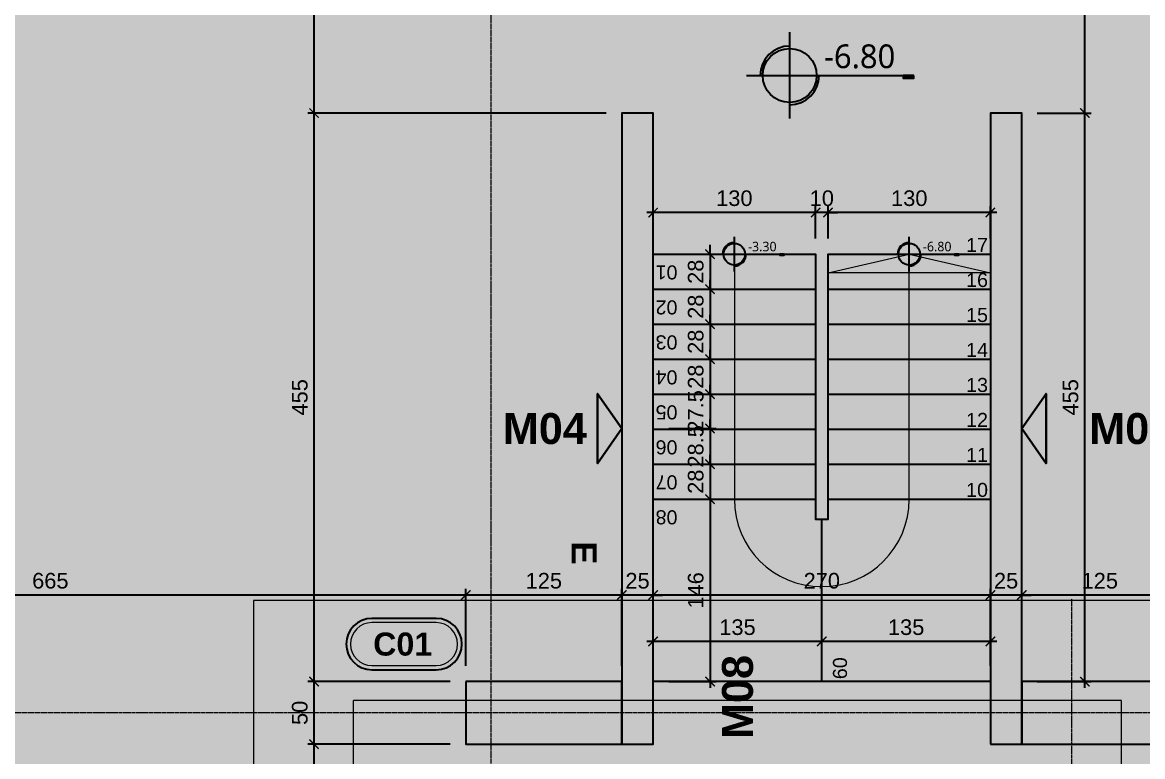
# Model space of a CAD drawing. Header units: inches. Extents: x 22 to 5410, y 6 to 6984.
# Drawn here: x 1274 to 2171, y 3078 to 3665 of the extents above; entities that cross this region are included whole.
import ezdxf
from ezdxf.enums import TextEntityAlignment as Align

# ---------------------------------------------------------------- set-up
doc = ezdxf.new("R2010")
doc.units = ezdxf.units.IN
doc.header["$MEASUREMENT"] = 0
for name, pattern in [('AXES', [2, 1.25, -0.25, 0.25, -0.25]), ('CACHE', [0.375, 0.25, -0.125]), ('CONTINU', [0])]:
    doc.linetypes.add(name, pattern=pattern)
doc.layers.add('ARCHITECTE', color=252, linetype='Continuous', lineweight=13)
doc.layers.add('BETON HACHURE', color=252, linetype='Continuous', lineweight=13)
for name, color, linetype in [('AXES', 10, 'AXES'), ('BETON CACHE', 4, 'CACHE'), ('BETON COUPE', 3, 'CONTINU'), ('BETON TRAME', 254, 'Continuous'), ('BETON VU', 2, 'Continuous'), ('CARTOUCHE @ 1', 7, 'Continuous'), ('COTE 50ème', 1, 'Continuous'), ('COUPE', 2, 'Continuous'), ('ELEVATION', 150, 'Continuous'), ('PILIER', 7, 'Continuous'), ('TEXTE', 7, 'Continuous')]:
    doc.layers.add(name, color=color, linetype=linetype)
doc.layers.add('FOND DE FOUILLE', color=7, linetype='Continuous', true_color=0xfff3e5)
doc.layers.add('TALUS TRAME 2', color=7, linetype='Continuous', true_color=0xecd8c6)
doc.styles.add('BRMNAMES', font='swisseb.ttf', dxfattribs={"height": 20})
doc.styles.add('FA_Trebuchet 2.2 mm (cursiva-b.a)', font='trebucit.ttf', dxfattribs={"height": 2.2})
doc.styles.add('RS_TEXT_1.50', font='arial.ttf', dxfattribs={"height": 12.5})
doc.styles.add('RS_TXT_50', font='arial.ttf', dxfattribs={"height": 12.5})
doc.styles.add('style7', font='arialbd.ttf', dxfattribs={"height": 20})
doc.dimstyles.new('RS_50CM_LINEAIRE', dxfattribs={"dimscale": 5, "dimtxt": 12.5, "dimasz": 1.5, "dimexe": 1, "dimexo": 2.5, "dimgap": 1, "dimtad": 1, "dimdec": 1, "dimrnd": 0.5, "dimdsep": 46, "dimtxsty": 'RS_TXT_50', "dimblk1": 'ARCHTICK', "dimblk2": 'ARCHTICK', "dimsah": 1, "dimcen": 2.5, "dimdle": 1, "dimclrt": 4, "dimadec": 0, "dimazin": 2, "dimtfac": 1, "dimtdec": 1, "dimtix": 1, "dimtmove": 2, "dimatfit": 3, "dimfxl": 1, "dimtolj": 1, "dimtzin": 0, "dimarcsym": 0})

# ---------------------------------------------------------------- blocks, each defined once
blk = doc.blocks.new('Cota de Nivel (planta)')
h = blk.add_hatch(color=256)
h.dxf.hatch_style = 1
h.paths.add_polyline_path([(2.5, 0, 0.4142136), (0, 2.5), (0, 0)])
h.paths.add_polyline_path([(-2.5, 0, 0.4142136), (0, -2.5), (0, 0)])
h = blk.add_hatch(color=256)
h.dxf.hatch_style = 1
h.paths.add_polyline_path([(10.5, 0), (10.5, -0.25), (11.5, -0.25), (11.5, 0)])
for p, q in [((0, -4), (0, 4)), ((-4, 0), (11.5, 0))]:
    blk.add_line(p, q)
blk.add_lwpolyline([(11.5, 0), (10.5, 0), (10.5, -0.25), (11.5, -0.25)], close=True)
blk.add_circle((0, 0), 2.5)
for start, end in [(90, 180), (270, 0)]:
    blk.add_arc((0, 0), 2.725, start, end)
at = {"style": 'FA_Trebuchet 2.2 mm (cursiva-b.a)', "flags": 8}
blk.add_attdef('NIVEL', text='', height=2.2, dxfattribs=at).set_placement((3.175, 1.775), align=Align.MIDDLE_LEFT)
blk = doc.blocks.new('ELEVATION _2')
blk.add_hatch(color=0).paths.add_polyline_path([(1.218, -0.851), (0, 0), (-1.218, -0.851)])
at = {"color": 0, "lineweight": 30}
blk.add_lwpolyline([(0, 0), (1.218, -0.851), (-1.218, -0.851), (0, 0)], dxfattribs=at)
at = {"color": 0, "style": 'BRMNAMES'}
blk.add_attdef('ELEVATION_TEXTE', text='', height=1.076, rotation=90, dxfattribs=at).set_placement((0, -1.251), align=Align.MIDDLE_RIGHT)
blk = doc.blocks.new('PILIER')
at = {"color": 252}
blk.add_lwpolyline([(1.563, 1.2), (-1.437, 1.2, 1), (-1.437, -1.2), (1.563, -1.2, 1), (1.563, 1.2, -1)], format="xyb", dxfattribs=at)
at = {"color": 10, "lineweight": 20}
blk.add_lwpolyline([(1.563, 1), (-1.437, 1, 1), (-1.437, -1), (1.563, -1, 1)], format="xyb", close=True, dxfattribs=at)
at = {"color": 7, "style": 'BRMNAMES'}
blk.add_attdef('PILIER_TEXTE', text='', height=1.076, dxfattribs=at).set_placement((0, 0), align=Align.MIDDLE_CENTER)
blk = doc.blocks.new('_ArchTick')
at = {"color": 0, "linetype": 'ByBlock', "const_width": 0.15}
blk.add_lwpolyline([(-0.5, -0.5), (0.5, 0.5)], dxfattribs=at)
blk = doc.blocks.new('*D483')
at = {"layer": 'COTE 50ème', "color": 0, "lineweight": -2, "transparency": 16777216}
for p, q in [((2074.21, 3150.13), (2074.21, 3211.89)), ((2199.21, 3150.13), (2199.21, 3211.89)), ((2204.21, 3206.89), (2069.21, 3206.89))]:
    blk.add_line(p, q, dxfattribs=at)
at = {"layer": 'Defpoints', "color": 0, "transparency": 16777216}
for p in [(2074.21, 3206.89), (2074.21, 3137.63), (2199.21, 3137.63)]:
    blk.add_point(p, dxfattribs=at)
at = {"layer": 'COTE 50ème', "color": 0, "lineweight": -2, "transparency": 16777216, "xscale": 7.5, "yscale": 7.5, "zscale": 7.5, "rotation": 180}
blk.add_blockref('_ArchTick', (2074.21, 3206.89), dxfattribs=at)
at = {"layer": 'COTE 50ème', "color": 0, "lineweight": -2, "transparency": 16777216, "xscale": 7.5, "yscale": 7.5, "zscale": 7.5}
blk.add_blockref('_ArchTick', (2199.21, 3206.89), dxfattribs=at)
at = {"layer": 'COTE 50ème', "color": 4, "transparency": 16777216, "insert": (2136.71, 3218.28), "char_height": 12.5, "attachment_point": 5, "style": 'RS_TXT_50'}
blk.add_mtext('\\A1;125', dxfattribs=at)
blk = doc.blocks.new('*D484')
at = {"layer": 'COTE 50ème', "color": 0, "lineweight": -2, "transparency": 16777216}
for p, q in [((2049.21, 3150.13), (2049.21, 3211.89)), ((2074.21, 3150.13), (2074.21, 3211.89)), ((2049.21, 3206.89), (2041.71, 3206.89)), ((2074.21, 3206.89), (2049.21, 3206.89)), ((2074.21, 3206.89), (2081.71, 3206.89))]:
    blk.add_line(p, q, dxfattribs=at)
at = {"layer": 'Defpoints', "color": 0, "transparency": 16777216}
for p in [(2049.21, 3206.89), (2049.21, 3137.63), (2074.21, 3137.63)]:
    blk.add_point(p, dxfattribs=at)
at = {"layer": 'COTE 50ème', "color": 0, "lineweight": -2, "transparency": 16777216, "xscale": 7.5, "yscale": 7.5, "zscale": 7.5}
blk.add_blockref('_ArchTick', (2049.21, 3206.89), dxfattribs=at)
at = {"layer": 'COTE 50ème', "color": 0, "lineweight": -2, "transparency": 16777216, "xscale": 7.5, "yscale": 7.5, "zscale": 7.5, "rotation": 180}
blk.add_blockref('_ArchTick', (2074.21, 3206.89), dxfattribs=at)
at = {"layer": 'COTE 50ème', "color": 4, "transparency": 16777216, "insert": (2061.71, 3218.28), "char_height": 12.5, "attachment_point": 5, "style": 'RS_TXT_50'}
blk.add_mtext('\\A1;25', dxfattribs=at)
blk = doc.blocks.new('*D485')
at = {"layer": 'COTE 50ème', "color": 0, "lineweight": -2, "transparency": 16777216}
for p, q in [((1779.21, 3150.13), (1779.21, 3211.89)), ((2049.21, 3150.13), (2049.21, 3211.89)), ((2054.21, 3206.89), (1774.21, 3206.89))]:
    blk.add_line(p, q, dxfattribs=at)
at = {"layer": 'Defpoints', "color": 0, "transparency": 16777216}
for p in [(1779.21, 3206.89), (1779.21, 3137.63), (2049.21, 3137.63)]:
    blk.add_point(p, dxfattribs=at)
at = {"layer": 'COTE 50ème', "color": 0, "lineweight": -2, "transparency": 16777216, "xscale": 7.5, "yscale": 7.5, "zscale": 7.5, "rotation": 180}
blk.add_blockref('_ArchTick', (1779.21, 3206.89), dxfattribs=at)
at = {"layer": 'COTE 50ème', "color": 0, "lineweight": -2, "transparency": 16777216, "xscale": 7.5, "yscale": 7.5, "zscale": 7.5}
blk.add_blockref('_ArchTick', (2049.21, 3206.89), dxfattribs=at)
at = {"layer": 'COTE 50ème', "color": 4, "transparency": 16777216, "insert": (1914.21, 3218.28), "char_height": 12.5, "attachment_point": 5, "style": 'RS_TXT_50'}
blk.add_mtext('\\A1;270', dxfattribs=at)
blk = doc.blocks.new('*D486')
at = {"layer": 'COTE 50ème', "color": 0, "lineweight": -2, "transparency": 16777216}
for p, q in [((1754.21, 3150.13), (1754.21, 3211.89)), ((1779.21, 3150.13), (1779.21, 3211.89)), ((1754.21, 3206.89), (1746.71, 3206.89)), ((1779.21, 3206.89), (1754.21, 3206.89)), ((1779.21, 3206.89), (1786.71, 3206.89))]:
    blk.add_line(p, q, dxfattribs=at)
at = {"layer": 'Defpoints', "color": 0, "transparency": 16777216}
for p in [(1754.21, 3206.89), (1754.21, 3137.63), (1779.21, 3137.63)]:
    blk.add_point(p, dxfattribs=at)
at = {"layer": 'COTE 50ème', "color": 0, "lineweight": -2, "transparency": 16777216, "xscale": 7.5, "yscale": 7.5, "zscale": 7.5}
blk.add_blockref('_ArchTick', (1754.21, 3206.89), dxfattribs=at)
at = {"layer": 'COTE 50ème', "color": 0, "lineweight": -2, "transparency": 16777216, "xscale": 7.5, "yscale": 7.5, "zscale": 7.5, "rotation": 180}
blk.add_blockref('_ArchTick', (1779.21, 3206.89), dxfattribs=at)
at = {"layer": 'COTE 50ème', "color": 4, "transparency": 16777216, "insert": (1766.71, 3218.28), "char_height": 12.5, "attachment_point": 5, "style": 'RS_TXT_50'}
blk.add_mtext('\\A1;25', dxfattribs=at)
blk = doc.blocks.new('*D487')
at = {"layer": 'COTE 50ème', "color": 0, "lineweight": -2, "transparency": 16777216}
for p, q in [((1629.21, 3150.13), (1629.21, 3211.89)), ((1754.21, 3150.13), (1754.21, 3211.89)), ((1759.21, 3206.89), (1624.21, 3206.89))]:
    blk.add_line(p, q, dxfattribs=at)
at = {"layer": 'Defpoints', "color": 0, "transparency": 16777216}
for p in [(1629.21, 3206.89), (1629.21, 3137.63), (1754.21, 3137.63)]:
    blk.add_point(p, dxfattribs=at)
at = {"layer": 'COTE 50ème', "color": 0, "lineweight": -2, "transparency": 16777216, "xscale": 7.5, "yscale": 7.5, "zscale": 7.5, "rotation": 180}
blk.add_blockref('_ArchTick', (1629.21, 3206.89), dxfattribs=at)
at = {"layer": 'COTE 50ème', "color": 0, "lineweight": -2, "transparency": 16777216, "xscale": 7.5, "yscale": 7.5, "zscale": 7.5}
blk.add_blockref('_ArchTick', (1754.21, 3206.89), dxfattribs=at)
at = {"layer": 'COTE 50ème', "color": 4, "transparency": 16777216, "insert": (1691.71, 3218.28), "char_height": 12.5, "attachment_point": 5, "style": 'RS_TXT_50'}
blk.add_mtext('\\A1;125', dxfattribs=at)
blk = doc.blocks.new('*D488')
at = {"layer": 'COTE 50ème', "color": 0, "lineweight": -2, "transparency": 16777216}
for p, q in [((964.21, 3150.13), (964.21, 3211.89)), ((1629.21, 3150.13), (1629.21, 3211.89)), ((1634.21, 3206.89), (959.21, 3206.89))]:
    blk.add_line(p, q, dxfattribs=at)
at = {"layer": 'Defpoints', "color": 0, "transparency": 16777216}
for p in [(964.21, 3206.89), (964.21, 3137.63), (1629.21, 3137.63)]:
    blk.add_point(p, dxfattribs=at)
at = {"layer": 'COTE 50ème', "color": 0, "lineweight": -2, "transparency": 16777216, "xscale": 7.5, "yscale": 7.5, "zscale": 7.5, "rotation": 180}
blk.add_blockref('_ArchTick', (964.21, 3206.89), dxfattribs=at)
at = {"layer": 'COTE 50ème', "color": 0, "lineweight": -2, "transparency": 16777216, "xscale": 7.5, "yscale": 7.5, "zscale": 7.5}
blk.add_blockref('_ArchTick', (1629.21, 3206.89), dxfattribs=at)
at = {"layer": 'COTE 50ème', "color": 4, "transparency": 16777216, "insert": (1296.71, 3218.28), "char_height": 12.5, "attachment_point": 5, "style": 'RS_TXT_50'}
blk.add_mtext('\\A1;665', dxfattribs=at)
blk = doc.blocks.new('*D768')
at = {"layer": 'COTE 50ème', "color": 0, "lineweight": -2, "transparency": 16777216}
for p, q in [((1616.71, 3087.63), (1502.77, 3087.63)), ((1507.77, 3032.63), (1507.77, 3092.63)), ((1611.71, 3037.63), (1502.77, 3037.63))]:
    blk.add_line(p, q, dxfattribs=at)
at = {"layer": 'Defpoints', "color": 0, "transparency": 16777216}
for p in [(1507.77, 3087.63), (1629.21, 3087.63), (1624.21, 3037.63)]:
    blk.add_point(p, dxfattribs=at)
at = {"layer": 'COTE 50ème', "color": 0, "lineweight": -2, "transparency": 16777216, "xscale": 7.5, "yscale": 7.5, "zscale": 7.5}
for p, rotation in [((1507.77, 3087.63), 90), ((1507.77, 3037.63), 270)]:
    blk.add_blockref('_ArchTick', p, dxfattribs=dict(at, rotation=rotation))
at = {"layer": 'COTE 50ème', "color": 4, "transparency": 16777216, "insert": (1496.39, 3062.63), "char_height": 12.5, "attachment_point": 5, "rotation": 90, "style": 'RS_TXT_50'}
blk.add_mtext('\\A1;50', dxfattribs=at)
blk = doc.blocks.new('*D769')
at = {"layer": 'COTE 50ème', "color": 0, "lineweight": -2, "transparency": 16777216}
for p, q in [((1507.77, 3082.63), (1507.77, 3142.63)), ((1616.71, 3137.63), (1502.77, 3137.63)), ((1616.71, 3087.63), (1502.77, 3087.63))]:
    blk.add_line(p, q, dxfattribs=at)
at = {"layer": 'Defpoints', "color": 0, "transparency": 16777216}
for p in [(1507.77, 3137.63), (1629.21, 3137.63), (1629.21, 3087.63)]:
    blk.add_point(p, dxfattribs=at)
at = {"layer": 'COTE 50ème', "color": 0, "lineweight": -2, "transparency": 16777216, "xscale": 7.5, "yscale": 7.5, "zscale": 7.5}
for p, rotation in [((1507.77, 3137.63), 90), ((1507.77, 3087.63), 270)]:
    blk.add_blockref('_ArchTick', p, dxfattribs=dict(at, rotation=rotation))
at = {"layer": 'COTE 50ème', "color": 4, "transparency": 16777216, "insert": (1496.39, 3112.63), "char_height": 12.5, "attachment_point": 5, "rotation": 90, "style": 'RS_TXT_50'}
blk.add_mtext('\\A1;50', dxfattribs=at)
blk = doc.blocks.new('*D770')
at = {"layer": 'COTE 50ème', "color": 0, "lineweight": -2, "transparency": 16777216}
for p, q in [((1507.77, 3132.63), (1507.77, 3597.63)), ((1741.71, 3592.63), (1502.77, 3592.63)), ((1616.71, 3137.63), (1502.77, 3137.63))]:
    blk.add_line(p, q, dxfattribs=at)
at = {"layer": 'Defpoints', "color": 0, "transparency": 16777216}
for p in [(1507.77, 3592.63), (1754.21, 3592.63), (1629.21, 3137.63)]:
    blk.add_point(p, dxfattribs=at)
at = {"layer": 'COTE 50ème', "color": 0, "lineweight": -2, "transparency": 16777216, "xscale": 7.5, "yscale": 7.5, "zscale": 7.5}
for p, rotation in [((1507.77, 3592.63), 90), ((1507.77, 3137.63), 270)]:
    blk.add_blockref('_ArchTick', p, dxfattribs=dict(at, rotation=rotation))
at = {"layer": 'COTE 50ème', "color": 4, "transparency": 16777216, "insert": (1496.42, 3365.13), "char_height": 12.5, "attachment_point": 5, "rotation": 90, "style": 'RS_TXT_50'}
blk.add_mtext('\\A1;455', dxfattribs=at)
blk = doc.blocks.new('*D771')
at = {"layer": 'COTE 50ème', "color": 0, "lineweight": -2, "transparency": 16777216}
for p, q in [((1507.77, 3587.63), (1507.77, 3832.63)), ((1636.71, 3827.63), (1502.77, 3827.63)), ((1741.71, 3592.63), (1502.77, 3592.63))]:
    blk.add_line(p, q, dxfattribs=at)
at = {"layer": 'Defpoints', "color": 0, "transparency": 16777216}
for p in [(1507.77, 3827.63), (1649.21, 3827.63), (1754.21, 3592.63)]:
    blk.add_point(p, dxfattribs=at)
at = {"layer": 'COTE 50ème', "color": 0, "lineweight": -2, "transparency": 16777216, "xscale": 7.5, "yscale": 7.5, "zscale": 7.5}
for p, rotation in [((1507.77, 3827.63), 90), ((1507.77, 3592.63), 270)]:
    blk.add_blockref('_ArchTick', p, dxfattribs=dict(at, rotation=rotation))
at = {"layer": 'COTE 50ème', "color": 4, "transparency": 16777216, "insert": (1496.39, 3710.13), "char_height": 12.5, "attachment_point": 5, "rotation": 90, "style": 'RS_TXT_50'}
blk.add_mtext('\\A1;235', dxfattribs=at)
blk = doc.blocks.new('*D823')
at = {"layer": 'COTE 50ème', "color": 0, "lineweight": -2, "transparency": 16777216}
for p, q in [((2124.68, 3132.63), (2124.68, 3597.63)), ((2086.71, 3592.63), (2129.68, 3592.63)), ((2086.71, 3137.63), (2129.68, 3137.63))]:
    blk.add_line(p, q, dxfattribs=at)
at = {"layer": 'Defpoints', "color": 0, "transparency": 16777216}
for p in [(2074.21, 3592.63), (2124.68, 3592.63), (2074.21, 3137.63)]:
    blk.add_point(p, dxfattribs=at)
at = {"layer": 'COTE 50ème', "color": 0, "lineweight": -2, "transparency": 16777216, "xscale": 7.5, "yscale": 7.5, "zscale": 7.5}
for p, rotation in [((2124.68, 3592.63), 90), ((2124.68, 3137.63), 270)]:
    blk.add_blockref('_ArchTick', p, dxfattribs=dict(at, rotation=rotation))
at = {"layer": 'COTE 50ème', "color": 4, "transparency": 16777216, "insert": (2113.32, 3365.13), "char_height": 12.5, "attachment_point": 5, "rotation": 90, "style": 'RS_TXT_50'}
blk.add_mtext('\\A1;455', dxfattribs=at)
blk = doc.blocks.new('*D824')
at = {"layer": 'COTE 50ème', "color": 0, "lineweight": -2, "transparency": 16777216}
for p, q in [((2124.68, 3587.63), (2124.68, 3832.63)), ((2131.71, 3827.63), (2119.68, 3827.63)), ((2086.71, 3592.63), (2129.68, 3592.63))]:
    blk.add_line(p, q, dxfattribs=at)
at = {"layer": 'Defpoints', "color": 0, "transparency": 16777216}
for p in [(2124.68, 3827.63), (2144.21, 3827.63), (2074.21, 3592.63)]:
    blk.add_point(p, dxfattribs=at)
at = {"layer": 'COTE 50ème', "color": 0, "lineweight": -2, "transparency": 16777216, "xscale": 7.5, "yscale": 7.5, "zscale": 7.5}
for p, rotation in [((2124.68, 3827.63), 90), ((2124.68, 3592.63), 270)]:
    blk.add_blockref('_ArchTick', p, dxfattribs=dict(at, rotation=rotation))
at = {"layer": 'COTE 50ème', "color": 4, "transparency": 16777216, "insert": (2113.29, 3710.13), "char_height": 12.5, "attachment_point": 5, "rotation": 90, "style": 'RS_TXT_50'}
blk.add_mtext('\\A1;235', dxfattribs=at)
blk = doc.blocks.new('*D840')
at = {"layer": 'COTE 50ème', "color": 0, "lineweight": -2, "transparency": 16777216}
for p, q in [((1919.21, 3492.13), (1919.21, 3518.01)), ((2049.21, 3492.13), (2049.21, 3518.01)), ((2054.21, 3513.01), (1914.21, 3513.01))]:
    blk.add_line(p, q, dxfattribs=at)
at = {"layer": 'Defpoints', "color": 0, "transparency": 16777216}
for p in [(1919.21, 3513.01), (1919.21, 3479.63), (2049.21, 3479.63)]:
    blk.add_point(p, dxfattribs=at)
at = {"layer": 'COTE 50ème', "color": 0, "lineweight": -2, "transparency": 16777216, "xscale": 7.5, "yscale": 7.5, "zscale": 7.5, "rotation": 180}
blk.add_blockref('_ArchTick', (1919.21, 3513.01), dxfattribs=at)
at = {"layer": 'COTE 50ème', "color": 0, "lineweight": -2, "transparency": 16777216, "xscale": 7.5, "yscale": 7.5, "zscale": 7.5}
blk.add_blockref('_ArchTick', (2049.21, 3513.01), dxfattribs=at)
at = {"layer": 'COTE 50ème', "color": 4, "transparency": 16777216, "insert": (1984.21, 3524.4), "char_height": 12.5, "attachment_point": 5, "style": 'RS_TXT_50'}
blk.add_mtext('\\A1;130', dxfattribs=at)
blk = doc.blocks.new('*D841')
at = {"layer": 'COTE 50ème', "color": 0, "lineweight": -2, "transparency": 16777216}
for p, q in [((1909.21, 3492.13), (1909.21, 3518.01)), ((1919.21, 3492.13), (1919.21, 3518.01)), ((1909.21, 3513.01), (1901.71, 3513.01)), ((1919.21, 3513.01), (1909.21, 3513.01)), ((1919.21, 3513.01), (1926.71, 3513.01))]:
    blk.add_line(p, q, dxfattribs=at)
at = {"layer": 'Defpoints', "color": 0, "transparency": 16777216}
for p in [(1909.21, 3513.01), (1909.21, 3479.63), (1919.21, 3479.63)]:
    blk.add_point(p, dxfattribs=at)
at = {"layer": 'COTE 50ème', "color": 0, "lineweight": -2, "transparency": 16777216, "xscale": 7.5, "yscale": 7.5, "zscale": 7.5}
blk.add_blockref('_ArchTick', (1909.21, 3513.01), dxfattribs=at)
at = {"layer": 'COTE 50ème', "color": 0, "lineweight": -2, "transparency": 16777216, "xscale": 7.5, "yscale": 7.5, "zscale": 7.5, "rotation": 180}
blk.add_blockref('_ArchTick', (1919.21, 3513.01), dxfattribs=at)
at = {"layer": 'COTE 50ème', "color": 4, "transparency": 16777216, "insert": (1914.21, 3524.39), "char_height": 12.5, "attachment_point": 5, "style": 'RS_TXT_50'}
blk.add_mtext('\\A1;10', dxfattribs=at)
blk = doc.blocks.new('*D842')
at = {"layer": 'COTE 50ème', "color": 0, "lineweight": -2, "transparency": 16777216}
for p, q in [((1779.21, 3492.13), (1779.21, 3518.01)), ((1909.21, 3492.13), (1909.21, 3518.01)), ((1914.21, 3513.01), (1774.21, 3513.01))]:
    blk.add_line(p, q, dxfattribs=at)
at = {"layer": 'Defpoints', "color": 0, "transparency": 16777216}
for p in [(1779.21, 3513.01), (1779.21, 3479.63), (1909.21, 3479.63)]:
    blk.add_point(p, dxfattribs=at)
at = {"layer": 'COTE 50ème', "color": 0, "lineweight": -2, "transparency": 16777216, "xscale": 7.5, "yscale": 7.5, "zscale": 7.5, "rotation": 180}
blk.add_blockref('_ArchTick', (1779.21, 3513.01), dxfattribs=at)
at = {"layer": 'COTE 50ème', "color": 0, "lineweight": -2, "transparency": 16777216, "xscale": 7.5, "yscale": 7.5, "zscale": 7.5}
blk.add_blockref('_ArchTick', (1909.21, 3513.01), dxfattribs=at)
at = {"layer": 'COTE 50ème', "color": 4, "transparency": 16777216, "insert": (1844.21, 3524.4), "char_height": 12.5, "attachment_point": 5, "style": 'RS_TXT_50'}
blk.add_mtext('\\A1;130', dxfattribs=at)
blk = doc.blocks.new('*D845')
at = {"layer": 'COTE 50ème', "color": 0, "lineweight": -2, "transparency": 16777216}
for p, q in [((1914.21, 3150.13), (1914.21, 3174.74)), ((2049.21, 3150.13), (2049.21, 3174.74)), ((2054.21, 3169.74), (1909.21, 3169.74))]:
    blk.add_line(p, q, dxfattribs=at)
at = {"layer": 'Defpoints', "color": 0, "transparency": 16777216}
for p in [(1914.21, 3169.74), (1914.21, 3137.63), (2049.21, 3137.63)]:
    blk.add_point(p, dxfattribs=at)
at = {"layer": 'COTE 50ème', "color": 0, "lineweight": -2, "transparency": 16777216, "xscale": 7.5, "yscale": 7.5, "zscale": 7.5, "rotation": 180}
blk.add_blockref('_ArchTick', (1914.21, 3169.74), dxfattribs=at)
at = {"layer": 'COTE 50ème', "color": 0, "lineweight": -2, "transparency": 16777216, "xscale": 7.5, "yscale": 7.5, "zscale": 7.5}
blk.add_blockref('_ArchTick', (2049.21, 3169.74), dxfattribs=at)
at = {"layer": 'COTE 50ème', "color": 4, "transparency": 16777216, "insert": (1981.71, 3181.12), "char_height": 12.5, "attachment_point": 5, "style": 'RS_TXT_50'}
blk.add_mtext('\\A1;135', dxfattribs=at)
blk = doc.blocks.new('*D846')
at = {"layer": 'COTE 50ème', "color": 0, "lineweight": -2, "transparency": 16777216}
for p, q in [((1779.21, 3150.13), (1779.21, 3174.74)), ((1914.21, 3150.13), (1914.21, 3174.74)), ((1919.21, 3169.74), (1774.21, 3169.74))]:
    blk.add_line(p, q, dxfattribs=at)
at = {"layer": 'Defpoints', "color": 0, "transparency": 16777216}
for p in [(1779.21, 3169.74), (1779.21, 3137.63), (1914.21, 3137.63)]:
    blk.add_point(p, dxfattribs=at)
at = {"layer": 'COTE 50ème', "color": 0, "lineweight": -2, "transparency": 16777216, "xscale": 7.5, "yscale": 7.5, "zscale": 7.5, "rotation": 180}
blk.add_blockref('_ArchTick', (1779.21, 3169.74), dxfattribs=at)
at = {"layer": 'COTE 50ème', "color": 0, "lineweight": -2, "transparency": 16777216, "xscale": 7.5, "yscale": 7.5, "zscale": 7.5}
blk.add_blockref('_ArchTick', (1914.21, 3169.74), dxfattribs=at)
at = {"layer": 'COTE 50ème', "color": 4, "transparency": 16777216, "insert": (1846.71, 3181.12), "char_height": 12.5, "attachment_point": 5, "style": 'RS_TXT_50'}
blk.add_mtext('\\A1;135', dxfattribs=at)
blk = doc.blocks.new('*D847')
at = {"layer": 'COTE 50ème', "color": 0, "lineweight": -2, "transparency": 16777216}
for p, q in [((1791.71, 3479.63), (1829.73, 3479.63)), ((1824.73, 3479.63), (1824.73, 3487.13)), ((1824.73, 3479.63), (1824.73, 3451.63)), ((1791.71, 3451.63), (1829.73, 3451.63)), ((1824.73, 3451.63), (1824.73, 3444.13))]:
    blk.add_line(p, q, dxfattribs=at)
at = {"layer": 'Defpoints', "color": 0, "transparency": 16777216}
for p in [(1779.21, 3479.63), (1779.21, 3451.63), (1824.73, 3451.63)]:
    blk.add_point(p, dxfattribs=at)
at = {"layer": 'COTE 50ème', "color": 0, "lineweight": -2, "transparency": 16777216, "xscale": 7.5, "yscale": 7.5, "zscale": 7.5}
for p, rotation in [((1824.73, 3479.63), 270), ((1824.73, 3451.63), 90)]:
    blk.add_blockref('_ArchTick', p, dxfattribs=dict(at, rotation=rotation))
at = {"layer": 'COTE 50ème', "color": 4, "transparency": 16777216, "insert": (1813.34, 3465.63), "char_height": 12.5, "attachment_point": 5, "rotation": 90, "style": 'RS_TXT_50'}
blk.add_mtext('\\A1;28', dxfattribs=at)
blk = doc.blocks.new('*D848')
at = {"layer": 'COTE 50ème', "color": 0, "lineweight": -2, "transparency": 16777216}
for p, q in [((1824.73, 3451.63), (1824.73, 3459.13)), ((1791.71, 3451.63), (1829.73, 3451.63)), ((1824.73, 3451.63), (1824.73, 3423.63)), ((1791.71, 3423.63), (1829.73, 3423.63)), ((1824.73, 3423.63), (1824.73, 3416.13))]:
    blk.add_line(p, q, dxfattribs=at)
at = {"layer": 'Defpoints', "color": 0, "transparency": 16777216}
for p in [(1779.21, 3451.63), (1779.21, 3423.63), (1824.73, 3423.63)]:
    blk.add_point(p, dxfattribs=at)
at = {"layer": 'COTE 50ème', "color": 0, "lineweight": -2, "transparency": 16777216, "xscale": 7.5, "yscale": 7.5, "zscale": 7.5}
for p, rotation in [((1824.73, 3451.63), 270), ((1824.73, 3423.63), 90)]:
    blk.add_blockref('_ArchTick', p, dxfattribs=dict(at, rotation=rotation))
at = {"layer": 'COTE 50ème', "color": 4, "transparency": 16777216, "insert": (1813.34, 3437.63), "char_height": 12.5, "attachment_point": 5, "rotation": 90, "style": 'RS_TXT_50'}
blk.add_mtext('\\A1;28', dxfattribs=at)
blk = doc.blocks.new('*D849')
at = {"layer": 'COTE 50ème', "color": 0, "lineweight": -2, "transparency": 16777216}
for p, q in [((1824.73, 3423.63), (1824.73, 3431.13)), ((1791.71, 3423.63), (1829.73, 3423.63)), ((1824.73, 3423.63), (1824.73, 3395.63)), ((1791.71, 3395.63), (1829.73, 3395.63)), ((1824.73, 3395.63), (1824.73, 3388.13))]:
    blk.add_line(p, q, dxfattribs=at)
at = {"layer": 'Defpoints', "color": 0, "transparency": 16777216}
for p in [(1779.21, 3423.63), (1779.21, 3395.63), (1824.73, 3395.63)]:
    blk.add_point(p, dxfattribs=at)
at = {"layer": 'COTE 50ème', "color": 0, "lineweight": -2, "transparency": 16777216, "xscale": 7.5, "yscale": 7.5, "zscale": 7.5}
for p, rotation in [((1824.73, 3423.63), 270), ((1824.73, 3395.63), 90)]:
    blk.add_blockref('_ArchTick', p, dxfattribs=dict(at, rotation=rotation))
at = {"layer": 'COTE 50ème', "color": 4, "transparency": 16777216, "insert": (1813.34, 3409.63), "char_height": 12.5, "attachment_point": 5, "rotation": 90, "style": 'RS_TXT_50'}
blk.add_mtext('\\A1;28', dxfattribs=at)
blk = doc.blocks.new('*D850')
at = {"layer": 'COTE 50ème', "color": 0, "lineweight": -2, "transparency": 16777216}
for p, q in [((1824.73, 3395.63), (1824.73, 3403.13)), ((1791.71, 3395.63), (1829.73, 3395.63)), ((1824.73, 3395.63), (1824.73, 3367.63)), ((1791.71, 3367.63), (1829.73, 3367.63)), ((1824.73, 3367.63), (1824.73, 3360.13))]:
    blk.add_line(p, q, dxfattribs=at)
at = {"layer": 'Defpoints', "color": 0, "transparency": 16777216}
for p in [(1779.21, 3395.63), (1779.21, 3367.63), (1824.73, 3367.63)]:
    blk.add_point(p, dxfattribs=at)
at = {"layer": 'COTE 50ème', "color": 0, "lineweight": -2, "transparency": 16777216, "xscale": 7.5, "yscale": 7.5, "zscale": 7.5}
for p, rotation in [((1824.73, 3395.63), 270), ((1824.73, 3367.63), 90)]:
    blk.add_blockref('_ArchTick', p, dxfattribs=dict(at, rotation=rotation))
at = {"layer": 'COTE 50ème', "color": 4, "transparency": 16777216, "insert": (1813.34, 3381.63), "char_height": 12.5, "attachment_point": 5, "rotation": 90, "style": 'RS_TXT_50'}
blk.add_mtext('\\A1;28', dxfattribs=at)
blk = doc.blocks.new('*D851')
at = {"layer": 'COTE 50ème', "color": 0, "lineweight": -2, "transparency": 16777216}
for p, q in [((1824.73, 3367.63), (1824.73, 3375.13)), ((1791.71, 3367.63), (1829.73, 3367.63)), ((1824.73, 3367.63), (1824.73, 3340.13)), ((1791.71, 3340.13), (1829.73, 3340.13)), ((1824.73, 3340.13), (1824.73, 3332.63))]:
    blk.add_line(p, q, dxfattribs=at)
at = {"layer": 'Defpoints', "color": 0, "transparency": 16777216}
for p in [(1779.21, 3367.63), (1779.21, 3340.13), (1824.73, 3340.13)]:
    blk.add_point(p, dxfattribs=at)
at = {"layer": 'COTE 50ème', "color": 0, "lineweight": -2, "transparency": 16777216, "xscale": 7.5, "yscale": 7.5, "zscale": 7.5}
for p, rotation in [((1824.73, 3367.63), 270), ((1824.73, 3340.13), 90)]:
    blk.add_blockref('_ArchTick', p, dxfattribs=dict(at, rotation=rotation))
at = {"layer": 'COTE 50ème', "color": 4, "transparency": 16777216, "insert": (1813.34, 3353.88), "char_height": 12.5, "attachment_point": 5, "rotation": 90, "style": 'RS_TXT_50'}
blk.add_mtext('\\A1;27.5', dxfattribs=at)
blk = doc.blocks.new('*D852')
at = {"layer": 'COTE 50ème', "color": 0, "lineweight": -2, "transparency": 16777216}
for p, q in [((1824.73, 3340.13), (1824.73, 3347.63)), ((1791.71, 3340.13), (1829.73, 3340.13)), ((1824.73, 3340.13), (1824.73, 3311.63)), ((1791.71, 3311.63), (1829.73, 3311.63)), ((1824.73, 3311.63), (1824.73, 3304.13))]:
    blk.add_line(p, q, dxfattribs=at)
at = {"layer": 'Defpoints', "color": 0, "transparency": 16777216}
for p in [(1779.21, 3340.13), (1779.21, 3311.63), (1824.73, 3311.63)]:
    blk.add_point(p, dxfattribs=at)
at = {"layer": 'COTE 50ème', "color": 0, "lineweight": -2, "transparency": 16777216, "xscale": 7.5, "yscale": 7.5, "zscale": 7.5}
for p, rotation in [((1824.73, 3340.13), 270), ((1824.73, 3311.63), 90)]:
    blk.add_blockref('_ArchTick', p, dxfattribs=dict(at, rotation=rotation))
at = {"layer": 'COTE 50ème', "color": 4, "transparency": 16777216, "insert": (1813.34, 3325.88), "char_height": 12.5, "attachment_point": 5, "rotation": 90, "style": 'RS_TXT_50'}
blk.add_mtext('\\A1;28.5', dxfattribs=at)
blk = doc.blocks.new('*D853')
at = {"layer": 'COTE 50ème', "color": 0, "lineweight": -2, "transparency": 16777216}
for p, q in [((1824.73, 3311.63), (1824.73, 3319.13)), ((1791.71, 3311.63), (1829.73, 3311.63)), ((1824.73, 3311.63), (1824.73, 3283.63)), ((1791.71, 3283.63), (1829.73, 3283.63)), ((1824.73, 3283.63), (1824.73, 3276.13))]:
    blk.add_line(p, q, dxfattribs=at)
at = {"layer": 'Defpoints', "color": 0, "transparency": 16777216}
for p in [(1779.21, 3311.63), (1779.21, 3283.63), (1824.73, 3283.63)]:
    blk.add_point(p, dxfattribs=at)
at = {"layer": 'COTE 50ème', "color": 0, "lineweight": -2, "transparency": 16777216, "xscale": 7.5, "yscale": 7.5, "zscale": 7.5}
for p, rotation in [((1824.73, 3311.63), 270), ((1824.73, 3283.63), 90)]:
    blk.add_blockref('_ArchTick', p, dxfattribs=dict(at, rotation=rotation))
at = {"layer": 'COTE 50ème', "color": 4, "transparency": 16777216, "insert": (1813.34, 3297.63), "char_height": 12.5, "attachment_point": 5, "rotation": 90, "style": 'RS_TXT_50'}
blk.add_mtext('\\A1;28', dxfattribs=at)
blk = doc.blocks.new('*D854')
at = {"layer": 'COTE 50ème', "color": 0, "lineweight": -2, "transparency": 16777216}
for p, q in [((1791.71, 3283.63), (1829.73, 3283.63)), ((1824.73, 3288.63), (1824.73, 3132.63)), ((1791.71, 3137.63), (1829.73, 3137.63))]:
    blk.add_line(p, q, dxfattribs=at)
at = {"layer": 'Defpoints', "color": 0, "transparency": 16777216}
for p in [(1779.21, 3283.63), (1779.21, 3137.63), (1824.73, 3137.63)]:
    blk.add_point(p, dxfattribs=at)
at = {"layer": 'COTE 50ème', "color": 0, "lineweight": -2, "transparency": 16777216, "xscale": 7.5, "yscale": 7.5, "zscale": 7.5}
for p, rotation in [((1824.73, 3283.63), 90), ((1824.73, 3137.63), 270)]:
    blk.add_blockref('_ArchTick', p, dxfattribs=dict(at, rotation=rotation))
at = {"layer": 'COTE 50ème', "color": 4, "transparency": 16777216, "insert": (1813.34, 3210.63), "char_height": 12.5, "attachment_point": 5, "rotation": 90, "style": 'RS_TXT_50'}
blk.add_mtext('\\A1;146', dxfattribs=at)

msp = doc.modelspace()

# ---------------------------------------------------------------- hatches: boundary and pattern name
at = {"layer": 'BETON HACHURE', "transparency": 33554585}
h = msp.add_hatch(dxfattribs=at)
h.set_pattern_fill('ANSI37', color=256, scale=50, angle=270, style=0)
h.set_pattern_definition([(315, (-53197.0064, 74780.388), (4.4194174, 4.4194174), []), (45, (-53197.0064, 74780.388), (-4.4194174, 4.4194174), [])])
h.paths.add_polyline_path([(2299.21, 3277.78), (2324.21, 3277.78), (2324.21, 2952.78), (2299.21, 2952.78)], flags=0)
h.paths.add_polyline_path([(2299.21, 3277.78), (2324.21, 3277.78), (2324.21, 2952.78), (2299.21, 2952.78)], flags=0)
h.paths.add_polyline_path([(4479.2, 3137.63), (4479.21, 3087.63), (4559.21, 3087.63), (4559.2, 3137.63)], flags=0)
h.paths.add_polyline_path([(4099.2, 3137.63), (4099.2, 3087.63), (4179.2, 3087.63), (4179.2, 3137.63)], flags=0)
edge = h.paths.add_edge_path(flags=0)
edge.add_arc((4139.2, 4452.63), 40, 0, 360)
edge = h.paths.add_edge_path(flags=0)
edge.add_arc((4139.2, 5127.63), 40, 0, 360)
edge = h.paths.add_edge_path(flags=0)
edge.add_arc((4139.2, 3852.63), 40, 0, 360)
h.paths.add_polyline_path([(4984.21, 5597.77), (795.36, 5597.78), (406.07, 861.07), (4984.21, 411.49)])
edge = h.paths.add_edge_path(flags=0)
edge.add_arc((4139.2, 3852.63), 40, 0, 360)
h.paths.add_polyline_path([(2924.21, 5572.78), (2924.21, 5152.63), (2949.21, 5152.63), (2949.21, 5572.78), (4519.21, 5572.78), (4519.2, 5102.63), (4559.21, 5102.63), (4559.21, 5572.78), (4959.21, 5572.77), (4959.21, 3842.63), (4559.21, 3842.63), (4559.21, 4477.63), (4519.2, 4477.63), (4519.2, 3812.63), (4959.21, 3812.63), (4959.21, 3067.63), (4519.2, 3067.63), (4519.2, 1677.63), (4559.21, 1677.63), (4559.21, 3037.63), (4959.21, 3037.63), (4959.21, 439.06), (4186.71, 514.92), (4186.71, 1002.63), (4161.71, 1002.63), (4161.71, 517.38), (2856.71, 645.53), (2856.71, 1002.63), (2831.71, 1002.63), (2831.71, 647.99), (1644.21, 764.6), (1644.21, 1002.63), (1594.21, 1002.63), (1594.21, 769.51), (433, 883.55), (504.35, 1751.63), (814.21, 1751.63), (814.21, 1801.63), (508.46, 1801.63), (608.4, 3017.63), (814.21, 3017.63), (814.21, 3067.63), (612.5, 3067.63), (614.35, 3087.63), (814.21, 3087.63), (814.21, 3137.63), (618.26, 3137.63), (674.97, 3827.63), (814.21, 3827.63), (814.21, 3877.63), (679.07, 3877.63), (724.28, 4427.63), (814.21, 4427.63), (814.21, 4477.63), (728.39, 4477.63), (818.39, 5572.78), (1596.71, 5572.78), (1596.71, 5152.63), (1621.71, 5152.63), (1621.71, 5572.78)], flags=16)
h.paths.add_polyline_path([(4099.2, 3892.63), (4099.2, 3812.63), (4179.2, 3812.63), (4179.2, 3892.63)], flags=0)
at = {"layer": 'BETON TRAME', "transparency": 33554559}
h = msp.add_hatch(color=256, dxfattribs=at)
h.dxf.hatch_style = 1
h.paths.add_polyline_path([(1684.21, 3827.63), (1649.21, 3827.63), (1649.21, 4477.63), (1684.21, 4477.63), (1684.21, 4302.63), (2144.21, 4302.63), (2144.21, 4477.63), (2179.21, 4477.63), (2179.21, 3827.63), (2144.21, 3827.63), (2144.21, 4262.63), (1934.21, 4262.63), (1934.21, 3932.63), (1894.21, 3932.63), (1894.21, 4262.63), (1684.21, 4262.63)])
h.paths.add_polyline_path([(814.21, 5152.63), (814.21, 5102.63), (964.21, 5102.63), (964.21, 5152.63)])
h.paths.add_polyline_path([(1534.21, 5152.63), (1534.21, 5102.63), (1684.21, 5102.63), (1684.21, 5152.63)])
h.paths.add_polyline_path([(2144.21, 5152.63), (2144.21, 5102.63), (2294.21, 5102.63), (2294.21, 5152.63)])
h.paths.add_polyline_path([(2864.21, 5152.63), (2864.21, 5102.63), (3014.21, 5102.63), (3014.21, 5152.63)])
h.paths.add_polyline_path([(2864.21, 4477.63), (2864.21, 4427.63), (3014.21, 4427.63), (3014.21, 4477.63)])
h.paths.add_polyline_path([(814.21, 4477.63), (814.21, 4427.63), (964.21, 4427.63), (964.21, 4477.63)])
h.paths.add_polyline_path([(814.21, 3877.63), (814.21, 3827.63), (964.21, 3827.63), (964.21, 3877.63)])
h.paths.add_polyline_path([(2864.21, 3877.63), (2864.21, 3827.63), (3014.21, 3827.63), (3014.21, 3877.63)])
h.paths.add_polyline_path([(2864.21, 3137.63), (2864.21, 3087.63), (3014.21, 3087.63), (3014.21, 3137.63)])
h.paths.add_polyline_path([(964.21, 3087.63), (964.21, 3137.63), (814.21, 3137.63), (814.21, 3087.63)])
h.paths.add_polyline_path([(1629.21, 3137.63), (1629.21, 3087.63), (1754.21, 3087.63), (1754.21, 3137.63)])
h.paths.add_polyline_path([(2074.21, 3137.63), (2074.21, 3087.63), (2199.21, 3087.63), (2199.21, 3137.63)])
h.paths.add_polyline_path([(2049.21, 3087.63), (2074.21, 3087.63), (2074.21, 3592.63), (2049.21, 3592.63)])
h.paths.add_polyline_path([(1754.21, 3087.63), (1779.21, 3087.63), (1779.21, 3592.63), (1754.21, 3592.63)])
at = {"layer": 'FOND DE FOUILLE', "true_color": 0xfff4eb, "transparency": 33554508}
h = msp.add_hatch(color=7, dxfattribs=at)
h.dxf.hatch_style = 1
h.paths.add_polyline_path([(1859.21, 812.63), (4439.21, 812.63), (4439.21, 3257.63), (3204.21, 3257.63), (3204.21, 5342.63), (774.39, 5342.63), (573.45, 2897.63), (1859.21, 2897.63)])
at = {"layer": 'TALUS TRAME 2', "transparency": 33554687}
h = msp.add_hatch(color=256, dxfattribs=at)
h.dxf.hatch_style = 1
h.paths.add_polyline_path([(1539.21, 2627.63), (2154.21, 2627.63), (2154.21, 3122.63), (1539.21, 3122.63)])

# ---------------------------------------------------------------- linework, layer by layer
at = {"layer": 'ARCHITECTE'}
msp.add_lwpolyline([(1844.21, 3479.63), (1844.21, 3283.63, 1), (1984.21, 3283.63), (1984.21, 3479.63), (2049.21, 3464.85), (1919.21, 3464.85), (1984.21, 3479.63)], format="xyb", dxfattribs=at)
at = {"layer": 'AXES', "lineweight": 5, "ltscale": 1.3}
for p, q in [((1649.21, 5842.63), (1649.21, 2917.66)), ((2114.21, 112.63), (2114.21, 3204.22)), ((5339.21, 3112.63), (159.21, 3112.63))]:
    msp.add_line(p, q, dxfattribs=at)
at = {"layer": 'BETON CACHE', "lineweight": 5, "ltscale": 2}
for points in [[(1459.21, 2547.63), (2234.21, 2547.63), (2234.21, 3202.63), (1459.21, 3202.63)], [(1539.21, 2627.63), (2154.21, 2627.63), (2154.21, 3122.63), (1539.21, 3122.63)]]:
    msp.add_lwpolyline(points, close=True, dxfattribs=at)
at = {"layer": 'BETON COUPE'}
for points in [[(1754.21, 3087.63), (1779.21, 3087.63), (1779.21, 3592.63), (1754.21, 3592.63)], [(2049.21, 3087.63), (2074.21, 3087.63), (2074.21, 3592.63), (2049.21, 3592.63)], [(1629.21, 3137.63), (1629.21, 3087.63), (1754.21, 3087.63), (1754.21, 3137.63)], [(2074.21, 3137.63), (2074.21, 3087.63), (2199.21, 3087.63), (2199.21, 3137.63)]]:
    msp.add_lwpolyline(points, close=True, dxfattribs=at)
at = {"layer": 'BETON VU'}
msp.add_lwpolyline([(1779.21, 3479.63), (1909.21, 3479.63), (1909.21, 3267.63), (1919.21, 3267.63), (1919.21, 3479.63), (2049.21, 3479.63), (2049.21, 3137.63), (1779.21, 3137.63)], close=True, dxfattribs=at)
for points in [[(1779.21, 3451.63), (1909.21, 3451.63)], [(1919.21, 3451.63), (2049.21, 3451.63)], [(1779.21, 3423.63), (1909.21, 3423.63)], [(1919.21, 3423.63), (2049.21, 3423.63)], [(1779.21, 3395.63), (1909.21, 3395.63)], [(1919.21, 3395.63), (2049.21, 3395.63)], [(1779.21, 3367.63), (1909.21, 3367.63)], [(1919.21, 3367.63), (2049.21, 3367.63)], [(1779.21, 3339.63), (1909.21, 3339.63)], [(1919.21, 3339.63), (2049.21, 3339.63)], [(1779.21, 3311.63), (1909.21, 3311.63)], [(1919.21, 3311.63), (2049.21, 3311.63)], [(1779.21, 3283.63), (1909.21, 3283.63)], [(1919.21, 3283.63), (2049.21, 3283.63)], [(1914.21, 3137.63), (1914.21, 3267.63)]]:
    msp.add_lwpolyline(points, dxfattribs=at)
at = {"layer": 'COUPE'}
msp.add_lwpolyline([(1708.05, 3148.64, 0, 0, 0), (1708.05, 3268.64, 0, 0, 0), (1718.25, 3268.64, 21.76, 0, 0), (1728.45, 3268.64, 0, 0, 0)], format="xyseb", dxfattribs=at)

# ---------------------------------------------------------------- block references
at = {"layer": 'CARTOUCHE @ 1'}
ref = msp.add_blockref('Cota de Nivel (planta)', (1888.49, 3622.69), dxfattribs=dict(at, xscale=8.639999999999999, yscale=8.639999999999999, zscale=8.639999999999999))
ref.add_attrib('NIVEL', '-6.80', dxfattribs={"layer": '0', "color": 240, "height": 19.008, "style": 'FA_Trebuchet 2.2 mm (cursiva-b.a)'}).set_placement((1915.93, 3638.03), align=Align.MIDDLE_LEFT)
ref = msp.add_blockref('Cota de Nivel (planta)', (1844.21, 3479.63), dxfattribs=dict(at, xscale=3.456, yscale=3.456, zscale=3.456))
ref.add_attrib('NIVEL', '-3.30', dxfattribs={"layer": '0', "color": 240, "height": 7.603, "style": 'FA_Trebuchet 2.2 mm (cursiva-b.a)'}).set_placement((1855.18, 3485.77), align=Align.MIDDLE_LEFT)
ref = msp.add_blockref('Cota de Nivel (planta)', (1984.21, 3479.63), dxfattribs=dict(at, xscale=3.456, yscale=3.456, zscale=3.456))
ref.add_attrib('NIVEL', '-6.80', dxfattribs={"layer": '0', "color": 240, "height": 7.603, "style": 'FA_Trebuchet 2.2 mm (cursiva-b.a)'}).set_placement((1995.18, 3485.77), align=Align.MIDDLE_LEFT)
at = {"layer": 'ELEVATION'}
ref = msp.add_blockref('ELEVATION _2', (1754.21, 3340.13), dxfattribs=dict(at, xscale=22.86, yscale=22.86, zscale=22.86, rotation=270))
ref.add_attrib('ELEVATION_TEXTE', 'M04', dxfattribs={"layer": '0', "color": 0, "height": 24.75, "style": 'BRMNAMES'}).set_placement((1726.14, 3340.13), align=Align.MIDDLE_RIGHT)
ref = msp.add_blockref('ELEVATION _2', (2074.21, 3340.13), dxfattribs=dict(at, xscale=-22.86, yscale=22.86, zscale=22.86, rotation=90))
ref.add_attrib('ELEVATION_TEXTE', 'M05', dxfattribs={"layer": '0', "color": 0, "height": 24.75, "style": 'BRMNAMES'}).set_placement((2195.53, 3340.13), align=Align.MIDDLE_RIGHT)
ref = msp.add_blockref('ELEVATION _2', (1846.71, 3037.63), dxfattribs=dict(at, xscale=-22.86, yscale=22.86, zscale=22.86, rotation=180))
ref.add_attrib('ELEVATION_TEXTE', 'M08', dxfattribs={"layer": '0', "color": 0, "height": 24.75, "rotation": 90, "style": 'BRMNAMES'}).set_placement((1846.71, 3158.95), align=Align.MIDDLE_RIGHT)
at = {"layer": 'PILIER', "xscale": 17.145, "yscale": 17.145, "zscale": 17.145}
msp.add_blockref('PILIER', (1578.74, 3167.68), dxfattribs=at).add_auto_attribs({'PILIER_TEXTE': 'C01'})

# ---------------------------------------------------------------- texts
at = {"layer": 'COUPE', "style": 'style7'}
msp.add_text('E', height=20, rotation=270, dxfattribs=at).set_placement((1724.05, 3240.64), align=Align.MIDDLE)
at = {"layer": 'TEXTE', "char_height": 11.25, "width": 4.092726157978177e-13, "attachment_point": 1, "style": 'RS_TEXT_1.50'}
for s, insert in [('17', (2029.74, 3492.66)), ('16', (2029.74, 3464.66)), ('15', (2029.74, 3436.66)), ('14', (2029.74, 3408.66)), ('13', (2029.74, 3380.66)), ('12', (2029.74, 3352.66)), ('11', (2029.74, 3324.66)), ('10', (2029.74, 3296.66))]:
    msp.add_mtext(s, dxfattribs=dict(at, insert=insert))
for s, insert, rotation in [('01', (1798.67, 3459.49), 180), ('02', (1798.67, 3431.49), 180), ('03', (1798.67, 3403.49), 180), ('04', (1798.67, 3375.49), 180), ('05', (1798.67, 3347.49), 180), ('06', (1798.67, 3319.49), 180), ('07', (1798.67, 3291.49), 180), ('08', (1798.67, 3263.49), 180), ('09', (1934.35, 3157.1), 270)]:
    msp.add_mtext(s, dxfattribs=dict(at, insert=insert, rotation=rotation))

# ---------------------------------------------------------------- dimensions: what is measured, and where the dimension line sits
at = {"layer": 'COTE 50ème'}
for base, p1, p2, picture, middle in [((1507.77, 3827.63), (1754.21, 3592.63), (1649.21, 3827.63), '*D771', (1496.39, 3710.13)), ((2124.68, 3827.63), (2074.21, 3592.63), (2144.21, 3827.63), '*D824', (2113.29, 3710.13)), ((1507.77, 3592.63), (1629.21, 3137.63), (1754.21, 3592.63), '*D770', (1496.42, 3365.13)), ((2124.68, 3592.63), (2074.21, 3137.63), (2074.21, 3592.63), '*D823', (2113.32, 3365.13)), ((1824.73, 3451.63), (1779.21, 3479.63), (1779.21, 3451.63), '*D847', (1813.34, 3465.63)), ((1824.73, 3423.63), (1779.21, 3451.63), (1779.21, 3423.63), '*D848', (1813.34, 3437.63)), ((1824.73, 3395.63), (1779.21, 3423.63), (1779.21, 3395.63), '*D849', (1813.34, 3409.63)), ((1824.73, 3367.63), (1779.21, 3395.63), (1779.21, 3367.63), '*D850', (1813.34, 3381.63)), ((1824.73, 3340.13), (1779.21, 3367.63), (1779.21, 3340.13), '*D851', (1813.34, 3353.88)), ((1824.73, 3311.63), (1779.21, 3340.13), (1779.21, 3311.63), '*D852', (1813.34, 3325.88)), ((1824.73, 3283.63), (1779.21, 3311.63), (1779.21, 3283.63), '*D853', (1813.34, 3297.63)), ((1824.73, 3137.63), (1779.21, 3283.63), (1779.21, 3137.63), '*D854', (1813.34, 3210.63)), ((1507.77, 3137.63), (1629.21, 3087.63), (1629.21, 3137.63), '*D769', (1496.39, 3112.63)), ((1507.77, 3087.63), (1624.21, 3037.63), (1629.21, 3087.63), '*D768', (1496.39, 3062.63))]:
    dim = msp.add_linear_dim(base=base, p1=p1, p2=p2, angle=90, dimstyle='RS_50CM_LINEAIRE', dxfattribs=at)
    dim.commit()
    dim.dimension.update_dxf_attribs({"geometry": picture, "text_midpoint": middle})
for base, p1, p2, picture, middle in [((1779.21, 3513.01), (1909.21, 3479.63), (1779.21, 3479.63), '*D842', (1844.21, 3524.4)), ((1909.21, 3513.01), (1919.21, 3479.63), (1909.21, 3479.63), '*D841', (1914.21, 3524.39)), ((1919.21, 3513.01), (2049.21, 3479.63), (1919.21, 3479.63), '*D840', (1984.21, 3524.4)), ((964.21, 3206.89), (1629.21, 3137.63), (964.21, 3137.63), '*D488', (1296.71, 3218.28)), ((1629.21, 3206.89), (1754.21, 3137.63), (1629.21, 3137.63), '*D487', (1691.71, 3218.28)), ((1754.21, 3206.89), (1779.21, 3137.63), (1754.21, 3137.63), '*D486', (1766.71, 3218.28)), ((1779.21, 3206.89), (2049.21, 3137.63), (1779.21, 3137.63), '*D485', (1914.21, 3218.28)), ((2049.21, 3206.89), (2074.21, 3137.63), (2049.21, 3137.63), '*D484', (2061.71, 3218.28)), ((2074.21, 3206.89), (2199.21, 3137.63), (2074.21, 3137.63), '*D483', (2136.71, 3218.28)), ((1779.21, 3169.74), (1914.21, 3137.63), (1779.21, 3137.63), '*D846', (1846.71, 3181.12)), ((1914.21, 3169.74), (2049.21, 3137.63), (1914.21, 3137.63), '*D845', (1981.71, 3181.12))]:
    dim = msp.add_linear_dim(base=base, p1=p1, p2=p2, dimstyle='RS_50CM_LINEAIRE', dxfattribs=at)
    dim.commit()
    dim.dimension.update_dxf_attribs({"geometry": picture, "text_midpoint": middle})

doc.saveas('drawing.dxf')
